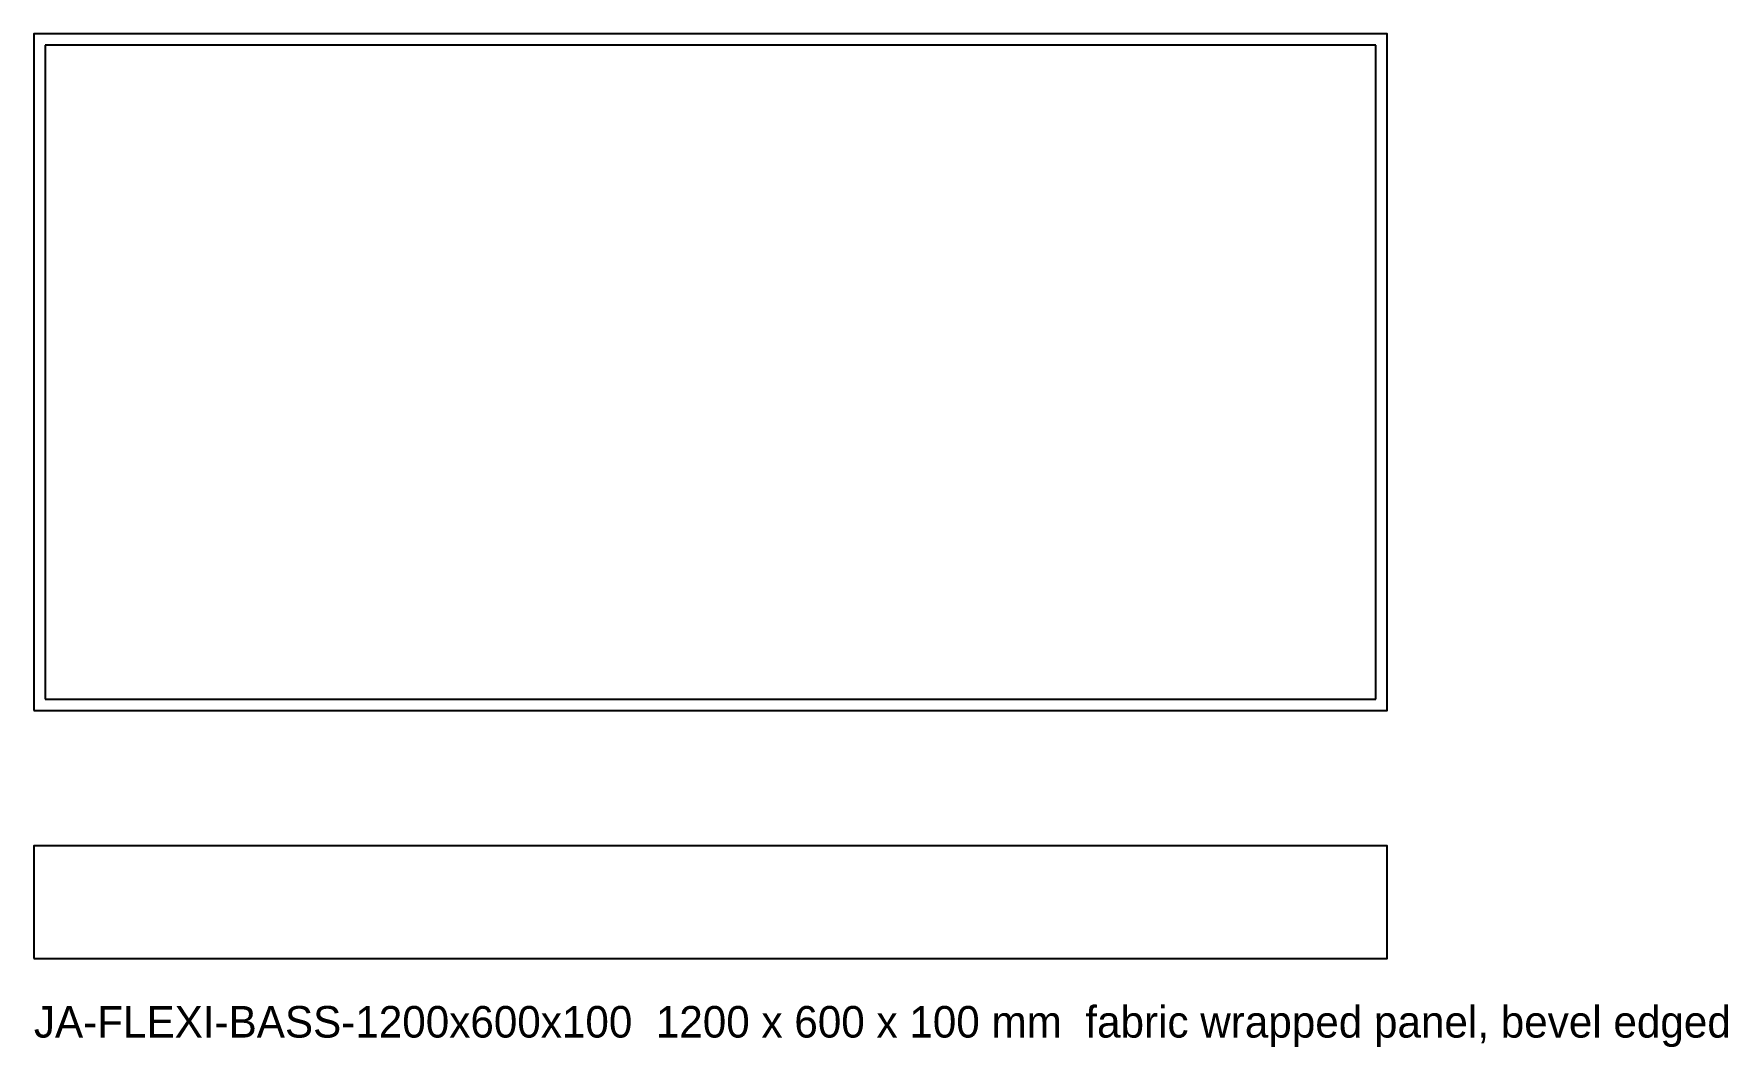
# Model space of a CAD drawing. Header units: millimetres. Extents: x 0 to 1502, y -298 to 600.
import ezdxf

# ---------------------------------------------------------------- set-up
doc = ezdxf.new("R2010")
doc.units = ezdxf.units.MM
doc.linetypes.add('DASHED', pattern=[1.524, 1.27, -0.254])
for name, color, linetype in [('JA-BEVEL', 8, 'Continuous'), ('JA-PANEL', 7, 'Continuous'), ('JA-TEXT', 7, 'Continuous')]:
    doc.layers.add(name, color=color, linetype=linetype)

# ---------------------------------------------------------------- blocks, each defined once
blk = doc.blocks.new('JA-FLEXI-BASS-1200x600x100')
at = {"layer": 'JA-BEVEL', "linetype": 'DASHED'}
blk.add_lwpolyline([(10, 10), (1190, 10), (1190, 590), (10, 590)], close=True, dxfattribs=at)
at = {"layer": 'JA-PANEL'}
for points in [[(0, 0), (1200, 0), (1200, 600), (0, 600)], [(0, -220), (1200, -220), (1200, -120), (0, -120)]]:
    blk.add_lwpolyline(points, close=True, dxfattribs=at)
at = {"layer": 'JA-TEXT'}
blk.add_text('JA-FLEXI-BASS-1200x600x100  1200 x 600 x 100 mm  fabric wrapped panel, bevel edged', height=28, dxfattribs=at).set_placement((0, -290))

msp = doc.modelspace()

# ---------------------------------------------------------------- block references
msp.add_blockref('JA-FLEXI-BASS-1200x600x100', (0, 0))

doc.saveas('drawing.dxf')
